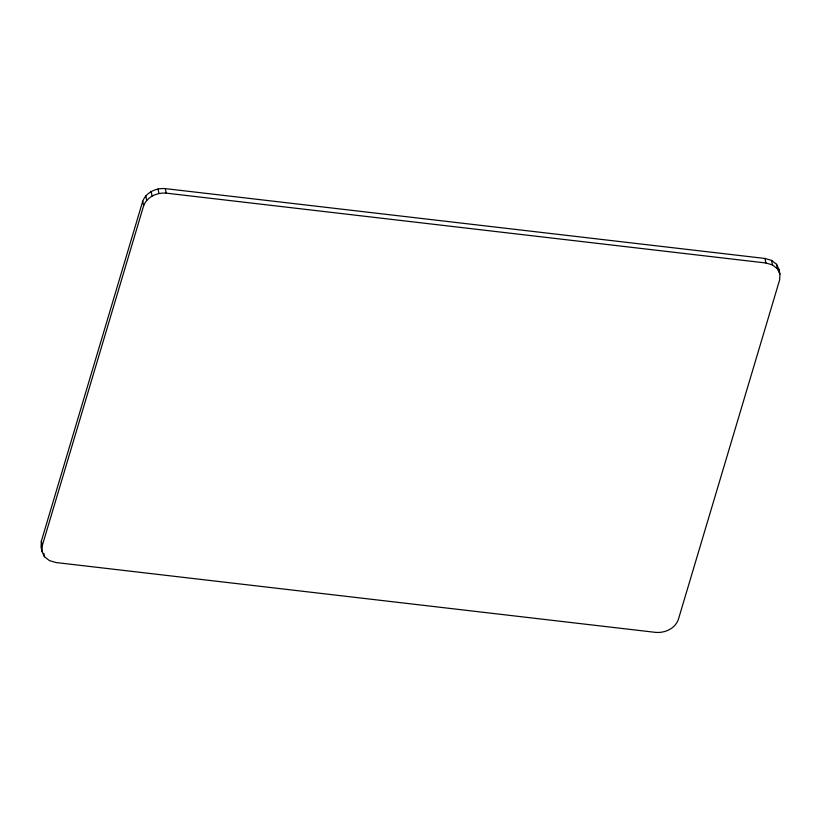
<?xml version="1.0" encoding="UTF-8"?>
<svg xmlns="http://www.w3.org/2000/svg" width="821" height="821" viewBox="0 0 821 821"><rect width="100%" height="100%" fill="white"/><g stroke="black" fill="none" stroke-linecap="round" stroke-linejoin="round"><path stroke-width="1.23" d="M41.358 541.121L41.05 546.94L41.963 551.466L44.467 556.71L49.414 560.599L56.033 562.539L655.702 632.386C664.877 633.145 674.913 628.753 678.279 619.732L779.642 279.879L779.95 274.06L779.037 269.534L776.533 264.29L771.586 260.401L764.967 258.461L165.298 188.614C156.123 187.855 146.087 192.247 142.721 201.268L41.358 541.121L42.261 545.647L41.963 551.466M778.913 271.864L779.037 269.534M42.261 545.647L143.634 205.794C147 196.773 157.037 192.381 166.211 193.14L765.88 262.987L772.499 264.926L777.436 268.816L779.95 274.06M776.533 264.29L777.436 268.816M771.586 260.401L772.499 264.926M764.967 258.461L765.88 262.987M165.298 188.614L166.211 193.14M158.012 188.922L158.925 193.448M151.156 191.437L152.07 195.973M145.789 195.778L146.702 200.303M142.721 201.268L143.634 205.794M43.79 553.323L44.467 556.71"/></g></svg>
